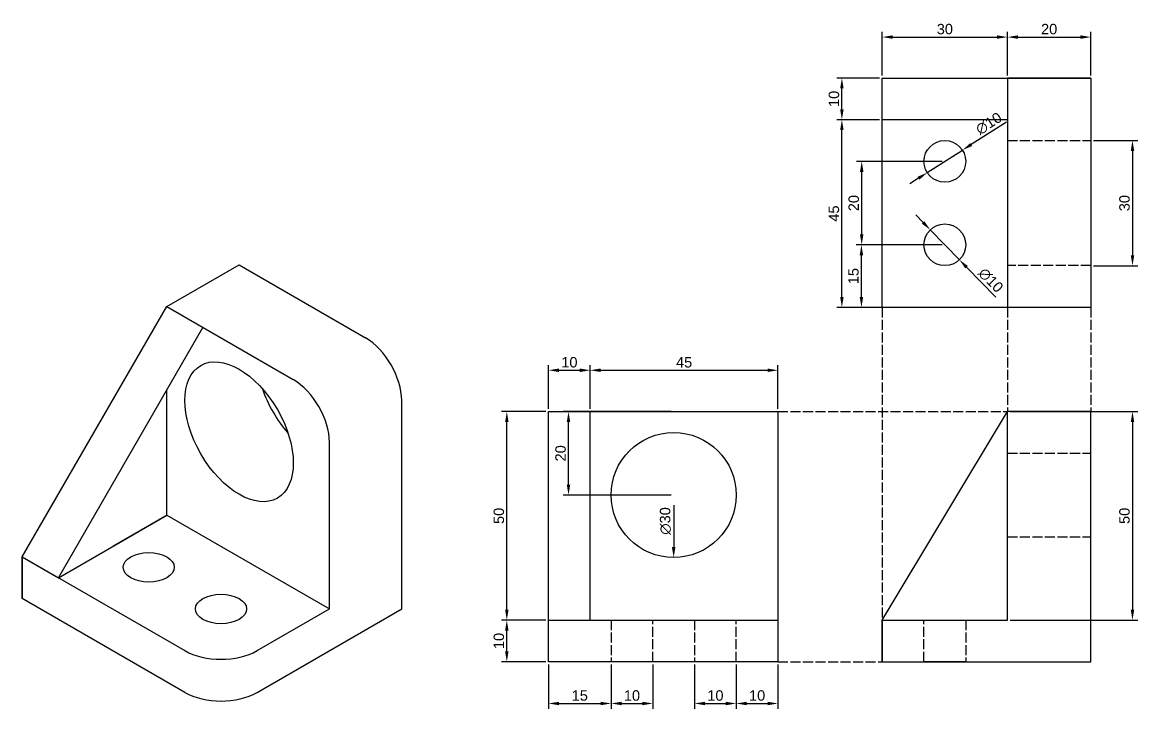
# Model space of a CAD drawing. Header units: millimetres. Extents: x 1615 to 2304, y 1947 to 2146.
# Drawn here: x 1614.6 to 1881.9, y 1951.2 to 2115.8 of the extents above; entities that cross this region are included whole.
import ezdxf

# ---------------------------------------------------------------- set-up
doc = ezdxf.new("R2010")
doc.units = ezdxf.units.MM
doc.header["$LTSCALE"] = 0.2
doc.linetypes.add('ACAD_ISO02W100', pattern=[15, 12, -3])
doc.layers.add('Acotaciones', color=90, linetype='Continuous')
doc.styles.get("Standard").update_dxf_attribs({"font": 'arial.ttf'})
doc.dimstyles.new('ISO-25', dxfattribs={"dimtxt": 2.5, "dimasz": 2.5, "dimexe": 1.25, "dimexo": 0.625, "dimtad": 1, "dimtxsty": 'Standard', "dimcen": 2.5, "dimadec": 0, "dimazin": 0, "dimtfac": 1, "dimtmove": 0, "dimatfit": 3, "dimfxl": 1, "dimarcsym": 0})

# ---------------------------------------------------------------- blocks, each defined once
blk = doc.blocks.new('*D4')
at = {"layer": 'Acotaciones', "color": 0, "lineweight": -2, "transparency": 16777216}
for p, q in [((1820.72, 2103.11), (1820.72, 2113.55)), ((1823.22, 2112.3), (1848.22, 2112.3)), ((1850.72, 2103.11), (1850.72, 2113.55))]:
    blk.add_line(p, q, dxfattribs=at)
at = {"layer": 'Acotaciones', "color": 0, "transparency": 16777216}
for points in [[(1823.22, 2112.72), (1823.22, 2111.89), (1820.72, 2112.3)], [(1848.22, 2112.72), (1848.22, 2111.89), (1850.72, 2112.3)]]:
    blk.add_solid(points, dxfattribs=at)
at = {"layer": 'Defpoints', "color": 0, "transparency": 16777216}
for p in [(1850.72, 2112.3), (1820.72, 2102.48), (1850.72, 2102.48)]:
    blk.add_point(p, dxfattribs=at)
at = {"layer": 'Acotaciones', "color": 0, "transparency": 16777216, "insert": (1835.72, 2114.2), "char_height": 2.5, "attachment_point": 5}
blk.add_mtext('30', dxfattribs=at)
blk = doc.blocks.new('*D5')
at = {"layer": 'Acotaciones', "color": 0, "lineweight": -2, "transparency": 16777216}
for p, q in [((1850.72, 2103.11), (1850.72, 2113.55)), ((1853.22, 2112.3), (1868.22, 2112.3)), ((1870.72, 2103.11), (1870.72, 2113.55))]:
    blk.add_line(p, q, dxfattribs=at)
at = {"layer": 'Acotaciones', "color": 0, "transparency": 16777216}
for points in [[(1853.22, 2112.72), (1853.22, 2111.89), (1850.72, 2112.3)], [(1868.22, 2112.72), (1868.22, 2111.89), (1870.72, 2112.3)]]:
    blk.add_solid(points, dxfattribs=at)
at = {"layer": 'Defpoints', "color": 0, "transparency": 16777216}
for p in [(1870.72, 2112.3), (1850.72, 2102.48), (1870.72, 2102.48)]:
    blk.add_point(p, dxfattribs=at)
at = {"layer": 'Acotaciones', "color": 0, "transparency": 16777216, "insert": (1860.72, 2114.2), "char_height": 2.5, "attachment_point": 5}
blk.add_mtext('20', dxfattribs=at)
blk = doc.blocks.new('*D6')
at = {"layer": 'Acotaciones', "color": 0, "lineweight": -2, "transparency": 16777216}
for p, q in [((1820.09, 2092.48), (1809.79, 2092.48)), ((1811.04, 2049.98), (1811.04, 2089.98)), ((1820.09, 2047.48), (1809.79, 2047.48))]:
    blk.add_line(p, q, dxfattribs=at)
at = {"layer": 'Acotaciones', "color": 0, "transparency": 16777216}
for points in [[(1810.62, 2089.98), (1811.45, 2089.98), (1811.04, 2092.48)], [(1810.62, 2049.98), (1811.45, 2049.98), (1811.04, 2047.48)]]:
    blk.add_solid(points, dxfattribs=at)
at = {"layer": 'Defpoints', "color": 0, "transparency": 16777216}
for p in [(1811.04, 2092.48), (1820.72, 2092.48), (1820.72, 2047.48)]:
    blk.add_point(p, dxfattribs=at)
at = {"layer": 'Acotaciones', "color": 0, "transparency": 16777216, "insert": (1809.14, 2069.98), "char_height": 2.5, "attachment_point": 5, "rotation": 90}
blk.add_mtext('45', dxfattribs=at)
blk = doc.blocks.new('*D7')
at = {"layer": 'Acotaciones', "color": 0, "lineweight": -2, "transparency": 16777216}
for p, q in [((1820.09, 2102.48), (1809.79, 2102.48)), ((1811.04, 2094.98), (1811.04, 2099.98)), ((1820.09, 2092.48), (1809.79, 2092.48))]:
    blk.add_line(p, q, dxfattribs=at)
at = {"layer": 'Acotaciones', "color": 0, "transparency": 16777216}
for points in [[(1810.62, 2099.98), (1811.45, 2099.98), (1811.04, 2102.48)], [(1810.62, 2094.98), (1811.45, 2094.98), (1811.04, 2092.48)]]:
    blk.add_solid(points, dxfattribs=at)
at = {"layer": 'Defpoints', "color": 0, "transparency": 16777216}
for p in [(1811.04, 2102.48), (1820.72, 2102.48), (1820.72, 2092.48)]:
    blk.add_point(p, dxfattribs=at)
at = {"layer": 'Acotaciones', "color": 0, "transparency": 16777216, "insert": (1809.14, 2097.48), "char_height": 2.5, "attachment_point": 5, "rotation": 90}
blk.add_mtext('10', dxfattribs=at)
blk = doc.blocks.new('*D8')
at = {"layer": 'Acotaciones', "color": 0, "lineweight": -2, "transparency": 16777216}
for p, q in [((1835.09, 2062.48), (1814.47, 2062.48)), ((1815.72, 2049.98), (1815.72, 2059.98)), ((1835.09, 2047.48), (1814.47, 2047.48))]:
    blk.add_line(p, q, dxfattribs=at)
at = {"layer": 'Acotaciones', "color": 0, "transparency": 16777216}
for points in [[(1815.31, 2059.98), (1816.14, 2059.98), (1815.72, 2062.48)], [(1815.31, 2049.98), (1816.14, 2049.98), (1815.72, 2047.48)]]:
    blk.add_solid(points, dxfattribs=at)
at = {"layer": 'Defpoints', "color": 0, "transparency": 16777216}
for p in [(1815.72, 2062.48), (1835.72, 2062.48), (1835.72, 2047.48)]:
    blk.add_point(p, dxfattribs=at)
at = {"layer": 'Acotaciones', "color": 0, "transparency": 16777216, "insert": (1813.82, 2054.98), "char_height": 2.5, "attachment_point": 5, "rotation": 90}
blk.add_mtext('15', dxfattribs=at)
blk = doc.blocks.new('*D9')
at = {"layer": 'Acotaciones', "color": 0, "lineweight": -2, "transparency": 16777216}
for p, q in [((1835.09, 2082.48), (1814.54, 2082.48)), ((1815.79, 2064.98), (1815.79, 2079.98)), ((1835.09, 2062.48), (1814.54, 2062.48))]:
    blk.add_line(p, q, dxfattribs=at)
at = {"layer": 'Acotaciones', "color": 0, "transparency": 16777216}
for points in [[(1815.37, 2079.98), (1816.21, 2079.98), (1815.79, 2082.48)], [(1815.37, 2064.98), (1816.21, 2064.98), (1815.79, 2062.48)]]:
    blk.add_solid(points, dxfattribs=at)
at = {"layer": 'Defpoints', "color": 0, "transparency": 16777216}
for p in [(1815.79, 2082.48), (1835.72, 2082.48), (1835.72, 2062.48)]:
    blk.add_point(p, dxfattribs=at)
at = {"layer": 'Acotaciones', "color": 0, "transparency": 16777216, "insert": (1813.89, 2072.48), "char_height": 2.5, "attachment_point": 5, "rotation": 90}
blk.add_mtext('20', dxfattribs=at)
blk = doc.blocks.new('*D10')
at = {"layer": 'Acotaciones', "color": 0, "lineweight": -2, "transparency": 16777216}
for p, q in [((1871.34, 2087.48), (1881.94, 2087.48)), ((1880.69, 2084.98), (1880.69, 2059.98)), ((1871.34, 2057.48), (1881.94, 2057.48))]:
    blk.add_line(p, q, dxfattribs=at)
at = {"layer": 'Acotaciones', "color": 0, "transparency": 16777216}
for points in [[(1880.28, 2084.98), (1881.11, 2084.98), (1880.69, 2087.48)], [(1880.28, 2059.98), (1881.11, 2059.98), (1880.69, 2057.48)]]:
    blk.add_solid(points, dxfattribs=at)
at = {"layer": 'Defpoints', "color": 0, "transparency": 16777216}
for p in [(1870.72, 2087.48), (1870.72, 2057.48), (1880.69, 2057.48)]:
    blk.add_point(p, dxfattribs=at)
at = {"layer": 'Acotaciones', "color": 0, "transparency": 16777216, "insert": (1878.79, 2072.48), "char_height": 2.5, "attachment_point": 5, "rotation": 90}
blk.add_mtext('30', dxfattribs=at)
blk = doc.blocks.new('*D11')
at = {"layer": 'Acotaciones', "color": 0, "lineweight": -2, "transparency": 16777216}
for p, q in [((1740.09, 1972.48), (1729.47, 1972.48)), ((1730.72, 1964.98), (1730.72, 1969.98)), ((1740.09, 1962.48), (1729.47, 1962.48))]:
    blk.add_line(p, q, dxfattribs=at)
at = {"layer": 'Acotaciones', "color": 0, "transparency": 16777216}
for points in [[(1730.31, 1969.98), (1731.14, 1969.98), (1730.72, 1972.48)], [(1730.31, 1964.98), (1731.14, 1964.98), (1730.72, 1962.48)]]:
    blk.add_solid(points, dxfattribs=at)
at = {"layer": 'Defpoints', "color": 0, "transparency": 16777216}
for p in [(1730.72, 1972.48), (1740.72, 1972.48), (1740.72, 1962.48)]:
    blk.add_point(p, dxfattribs=at)
at = {"layer": 'Acotaciones', "color": 0, "transparency": 16777216, "insert": (1728.82, 1967.48), "char_height": 2.5, "attachment_point": 5, "rotation": 90}
blk.add_mtext('10', dxfattribs=at)
blk = doc.blocks.new('*D12')
at = {"layer": 'Acotaciones', "color": 0, "lineweight": -2, "transparency": 16777216}
for p, q in [((1740.09, 2022.48), (1729.47, 2022.48)), ((1730.72, 1974.98), (1730.72, 2019.98)), ((1740.09, 1972.48), (1729.47, 1972.48))]:
    blk.add_line(p, q, dxfattribs=at)
at = {"layer": 'Acotaciones', "color": 0, "transparency": 16777216}
for points in [[(1730.31, 2019.98), (1731.14, 2019.98), (1730.72, 2022.48)], [(1730.31, 1974.98), (1731.14, 1974.98), (1730.72, 1972.48)]]:
    blk.add_solid(points, dxfattribs=at)
at = {"layer": 'Defpoints', "color": 0, "transparency": 16777216}
for p in [(1730.72, 2022.48), (1740.72, 2022.48), (1740.72, 1972.48)]:
    blk.add_point(p, dxfattribs=at)
at = {"layer": 'Acotaciones', "color": 0, "transparency": 16777216, "insert": (1728.82, 1997.48), "char_height": 2.5, "attachment_point": 5, "rotation": 90}
blk.add_mtext('50', dxfattribs=at)
blk = doc.blocks.new('*D13')
at = {"layer": 'Acotaciones', "color": 0, "lineweight": -2, "transparency": 16777216}
for p, q in [((1740.72, 2023.11), (1740.72, 2033.65)), ((1743.22, 2032.4), (1748.22, 2032.4)), ((1750.72, 2023.11), (1750.72, 2033.65))]:
    blk.add_line(p, q, dxfattribs=at)
at = {"layer": 'Acotaciones', "color": 0, "transparency": 16777216}
for points in [[(1743.22, 2032.82), (1743.22, 2031.98), (1740.72, 2032.4)], [(1748.22, 2032.82), (1748.22, 2031.98), (1750.72, 2032.4)]]:
    blk.add_solid(points, dxfattribs=at)
at = {"layer": 'Defpoints', "color": 0, "transparency": 16777216}
for p in [(1750.72, 2032.4), (1740.72, 2022.48), (1750.72, 2022.48)]:
    blk.add_point(p, dxfattribs=at)
at = {"layer": 'Acotaciones', "color": 0, "transparency": 16777216, "insert": (1745.72, 2034.3), "char_height": 2.5, "attachment_point": 5}
blk.add_mtext('10', dxfattribs=at)
blk = doc.blocks.new('*D14')
at = {"layer": 'Acotaciones', "color": 0, "lineweight": -2, "transparency": 16777216}
for p, q in [((1750.72, 2023.11), (1750.72, 2033.65)), ((1753.22, 2032.4), (1793.22, 2032.4)), ((1795.72, 2023.11), (1795.72, 2033.65))]:
    blk.add_line(p, q, dxfattribs=at)
at = {"layer": 'Acotaciones', "color": 0, "transparency": 16777216}
for points in [[(1753.22, 2032.82), (1753.22, 2031.98), (1750.72, 2032.4)], [(1793.22, 2032.82), (1793.22, 2031.98), (1795.72, 2032.4)]]:
    blk.add_solid(points, dxfattribs=at)
at = {"layer": 'Defpoints', "color": 0, "transparency": 16777216}
for p in [(1795.72, 2032.4), (1750.72, 2022.48), (1795.72, 2022.48)]:
    blk.add_point(p, dxfattribs=at)
at = {"layer": 'Acotaciones', "color": 0, "transparency": 16777216, "insert": (1773.22, 2034.29), "char_height": 2.5, "attachment_point": 5}
blk.add_mtext('45', dxfattribs=at)
blk = doc.blocks.new('*D15')
at = {"layer": 'Acotaciones', "color": 0, "lineweight": -2, "transparency": 16777216}
for p, q in [((1770.09, 2022.48), (1744.26, 2022.48)), ((1745.51, 2004.98), (1745.51, 2019.98)), ((1770.09, 2002.48), (1744.26, 2002.48))]:
    blk.add_line(p, q, dxfattribs=at)
at = {"layer": 'Acotaciones', "color": 0, "transparency": 16777216}
for points in [[(1745.09, 2019.98), (1745.92, 2019.98), (1745.51, 2022.48)], [(1745.09, 2004.98), (1745.92, 2004.98), (1745.51, 2002.48)]]:
    blk.add_solid(points, dxfattribs=at)
at = {"layer": 'Defpoints', "color": 0, "transparency": 16777216}
for p in [(1745.51, 2022.48), (1770.72, 2022.48), (1770.72, 2002.48)]:
    blk.add_point(p, dxfattribs=at)
at = {"layer": 'Acotaciones', "color": 0, "transparency": 16777216, "insert": (1743.61, 2012.48), "char_height": 2.5, "attachment_point": 5, "rotation": 90}
blk.add_mtext('20', dxfattribs=at)
blk = doc.blocks.new('*D17')
at = {"layer": 'Acotaciones', "color": 0, "lineweight": -2, "transparency": 16777216}
for p, q in [((1740.72, 1961.86), (1740.72, 1951.24)), ((1755.72, 1961.86), (1755.72, 1951.24)), ((1743.22, 1952.49), (1753.22, 1952.49))]:
    blk.add_line(p, q, dxfattribs=at)
at = {"layer": 'Acotaciones', "color": 0, "transparency": 16777216}
for points in [[(1743.22, 1952.9), (1743.22, 1952.07), (1740.72, 1952.49)], [(1753.22, 1952.9), (1753.22, 1952.07), (1755.72, 1952.49)]]:
    blk.add_solid(points, dxfattribs=at)
at = {"layer": 'Defpoints', "color": 0, "transparency": 16777216}
for p in [(1740.72, 1962.48), (1755.72, 1962.48), (1755.72, 1952.49)]:
    blk.add_point(p, dxfattribs=at)
at = {"layer": 'Acotaciones', "color": 0, "transparency": 16777216, "insert": (1748.22, 1954.39), "char_height": 2.5, "attachment_point": 5}
blk.add_mtext('15', dxfattribs=at)
blk = doc.blocks.new('*D18')
at = {"layer": 'Acotaciones', "color": 0, "lineweight": -2, "transparency": 16777216}
for p, q in [((1755.72, 1961.86), (1755.72, 1951.24)), ((1765.72, 1961.86), (1765.72, 1951.24)), ((1758.22, 1952.49), (1763.22, 1952.49))]:
    blk.add_line(p, q, dxfattribs=at)
at = {"layer": 'Acotaciones', "color": 0, "transparency": 16777216}
for points in [[(1758.22, 1952.9), (1758.22, 1952.07), (1755.72, 1952.49)], [(1763.22, 1952.9), (1763.22, 1952.07), (1765.72, 1952.49)]]:
    blk.add_solid(points, dxfattribs=at)
at = {"layer": 'Defpoints', "color": 0, "transparency": 16777216}
for p in [(1755.72, 1962.48), (1765.72, 1962.48), (1765.72, 1952.49)]:
    blk.add_point(p, dxfattribs=at)
at = {"layer": 'Acotaciones', "color": 0, "transparency": 16777216, "insert": (1760.72, 1954.39), "char_height": 2.5, "attachment_point": 5}
blk.add_mtext('10', dxfattribs=at)
blk = doc.blocks.new('*D20')
at = {"layer": 'Acotaciones', "color": 0, "lineweight": -2, "transparency": 16777216}
for p, q in [((1775.72, 1961.86), (1775.72, 1951.24)), ((1785.72, 1961.86), (1785.72, 1951.24)), ((1778.22, 1952.49), (1783.22, 1952.49))]:
    blk.add_line(p, q, dxfattribs=at)
at = {"layer": 'Acotaciones', "color": 0, "transparency": 16777216}
for points in [[(1778.22, 1952.9), (1778.22, 1952.07), (1775.72, 1952.49)], [(1783.22, 1952.9), (1783.22, 1952.07), (1785.72, 1952.49)]]:
    blk.add_solid(points, dxfattribs=at)
at = {"layer": 'Defpoints', "color": 0, "transparency": 16777216}
for p in [(1775.72, 1962.48), (1785.72, 1962.48), (1785.72, 1952.49)]:
    blk.add_point(p, dxfattribs=at)
at = {"layer": 'Acotaciones', "color": 0, "transparency": 16777216, "insert": (1780.72, 1954.39), "char_height": 2.5, "attachment_point": 5}
blk.add_mtext('10', dxfattribs=at)
blk = doc.blocks.new('*D21')
at = {"layer": 'Acotaciones', "color": 0, "lineweight": -2, "transparency": 16777216}
for p, q in [((1785.72, 1961.86), (1785.72, 1951.24)), ((1795.72, 1961.86), (1795.72, 1951.24)), ((1788.22, 1952.49), (1793.22, 1952.49))]:
    blk.add_line(p, q, dxfattribs=at)
at = {"layer": 'Acotaciones', "color": 0, "transparency": 16777216}
for points in [[(1788.22, 1952.9), (1788.22, 1952.07), (1785.72, 1952.49)], [(1793.22, 1952.9), (1793.22, 1952.07), (1795.72, 1952.49)]]:
    blk.add_solid(points, dxfattribs=at)
at = {"layer": 'Defpoints', "color": 0, "transparency": 16777216}
for p in [(1785.72, 1962.48), (1795.72, 1962.48), (1795.72, 1952.49)]:
    blk.add_point(p, dxfattribs=at)
at = {"layer": 'Acotaciones', "color": 0, "transparency": 16777216, "insert": (1790.72, 1954.39), "char_height": 2.5, "attachment_point": 5}
blk.add_mtext('10', dxfattribs=at)
blk = doc.blocks.new('*D22')
at = {"layer": 'Acotaciones', "color": 0, "lineweight": -2, "transparency": 16777216}
for p, q in [((1851.34, 2022.48), (1881.94, 2022.48)), ((1880.69, 2019.98), (1880.69, 1974.98)), ((1851.34, 1972.48), (1881.94, 1972.48))]:
    blk.add_line(p, q, dxfattribs=at)
at = {"layer": 'Acotaciones', "color": 0, "transparency": 16777216}
for points in [[(1880.28, 2019.98), (1881.11, 2019.98), (1880.69, 2022.48)], [(1880.28, 1974.98), (1881.11, 1974.98), (1880.69, 1972.48)]]:
    blk.add_solid(points, dxfattribs=at)
at = {"layer": 'Defpoints', "color": 0, "transparency": 16777216}
for p in [(1850.72, 2022.48), (1850.72, 1972.48), (1880.69, 1972.48)]:
    blk.add_point(p, dxfattribs=at)
at = {"layer": 'Acotaciones', "color": 0, "transparency": 16777216, "insert": (1878.79, 1997.48), "char_height": 2.5, "attachment_point": 5, "rotation": 90}
blk.add_mtext('50', dxfattribs=at)
blk = doc.blocks.new('*D72')
at = {"layer": 'Acotaciones', "color": 0, "lineweight": -2, "transparency": 16777216}
for p, q in [((1850.5, 2091.93), (1842.04, 2086.52)), ((1831.5, 2079.79), (1839.93, 2085.18)), ((1829.4, 2078.45), (1827.29, 2077.1))]:
    blk.add_line(p, q, dxfattribs=at)
at = {"layer": 'Acotaciones', "color": 0, "transparency": 16777216}
for points in [[(1841.81, 2086.87), (1842.26, 2086.17), (1839.93, 2085.18)], [(1829.17, 2078.8), (1829.62, 2078.1), (1831.5, 2079.79)]]:
    blk.add_solid(points, dxfattribs=at)
at = {"layer": 'Defpoints', "color": 0, "transparency": 16777216}
for p in [(1839.93, 2085.18), (1831.5, 2079.79)]:
    blk.add_point(p, dxfattribs=at)
at = {"layer": 'Acotaciones', "color": 0, "transparency": 16777216, "insert": (1846.26, 2091.56), "char_height": 2.5, "attachment_point": 5, "rotation": 32.575}
blk.add_mtext('∅10', dxfattribs=at)
blk = doc.blocks.new('*D73')
at = {"layer": 'Acotaciones', "color": 0, "lineweight": -2, "transparency": 16777216}
for p, q in [((1830.49, 2067.86), (1828.75, 2069.66)), ((1832.23, 2066.07), (1839.2, 2058.9)), ((1847.94, 2049.9), (1840.94, 2057.1))]:
    blk.add_line(p, q, dxfattribs=at)
at = {"layer": 'Acotaciones', "color": 0, "transparency": 16777216}
for points in [[(1830.79, 2068.15), (1830.19, 2067.57), (1832.23, 2066.07)], [(1841.24, 2057.4), (1840.64, 2056.81), (1839.2, 2058.9)]]:
    blk.add_solid(points, dxfattribs=at)
at = {"layer": 'Defpoints', "color": 0, "transparency": 16777216}
for p in [(1832.23, 2066.07), (1839.2, 2058.9)]:
    blk.add_point(p, dxfattribs=at)
at = {"layer": 'Acotaciones', "color": 0, "transparency": 16777216, "insert": (1846.73, 2053.98), "char_height": 2.5, "attachment_point": 5, "rotation": 314.172}
blk.add_mtext('∅10', dxfattribs=at)
blk = doc.blocks.new('*D75')
at = {"layer": 'Acotaciones', "color": 0, "lineweight": -2, "transparency": 16777216}
blk.add_line((1770.72, 2000.03), (1770.72, 1989.98), dxfattribs=at)
at = {"layer": 'Acotaciones', "color": 0, "transparency": 16777216}
blk.add_solid([(1770.3, 1989.98), (1771.13, 1989.98), (1770.72, 1987.48)], dxfattribs=at)
at = {"layer": 'Defpoints', "color": 0, "transparency": 16777216}
for p in [(1770.72, 2017.48), (1770.72, 1987.48)]:
    blk.add_point(p, dxfattribs=at)
at = {"layer": 'Acotaciones', "color": 0, "transparency": 16777216, "insert": (1768.74, 1996.26), "char_height": 2.5, "attachment_point": 5, "rotation": 90}
blk.add_mtext('∅30', dxfattribs=at)

msp = doc.modelspace()

# ---------------------------------------------------------------- linework, layer by layer
at = {"lineweight": 30}
for p, q in [((1820.716, 2102.484), (1870.716, 2102.484)), ((1820.716, 2047.484), (1820.716, 2102.484)), ((1870.716, 2102.484), (1850.716, 2102.484)), ((1850.716, 2102.484), (1850.716, 2047.484)), ((1870.716, 2102.484), (1870.716, 2047.484)), ((1850.716, 2092.484), (1820.716, 2092.484)), ((1649.227, 2047.655), (1666.547, 2057.655)), ((1666.547, 2057.655), (1696.858, 2040.155)), ((1614.585, 1987.655), (1649.227, 2047.655)), ((1649.227, 2047.655), (1679.537, 2030.155)), ((1870.716, 2047.484), (1820.716, 2047.484)), ((1623.246, 1982.655), (1657.887, 2042.655)), ((1649.227, 1997.655), (1649.227, 2027.655)), ((1705.518, 1975.155), (1705.518, 2025.155)), ((1740.716, 1962.484), (1740.716, 2022.484)), ((1740.716, 2022.484), (1795.716, 2022.484)), ((1750.716, 1972.484), (1750.716, 2022.484)), ((1795.716, 2022.484), (1795.716, 1962.484)), ((1820.716, 1972.484), (1850.716, 2022.484)), ((1870.716, 2022.484), (1850.716, 2022.484)), ((1850.716, 1972.484), (1850.716, 2022.484)), ((1870.716, 1962.484), (1870.716, 2022.484)), ((1688.198, 2005.155), (1688.198, 2015.155)), ((1688.198, 1975.155), (1688.198, 2005.155)), ((1623.246, 1982.655), (1649.227, 1997.655)), ((1649.227, 1997.655), (1636.236, 1990.155)), ((1649.227, 1997.655), (1688.198, 1975.155)), ((1614.585, 1977.655), (1614.585, 1987.655)), ((1614.585, 1987.655), (1653.557, 1965.155)), ((1614.585, 1987.655), (1614.585, 1977.655)), ((1614.585, 1987.655), (1623.246, 1982.655)), ((1614.585, 1987.655), (1623.246, 1982.655)), ((1653.557, 1955.155), (1614.585, 1977.655)), ((1670.877, 1955.155), (1705.518, 1975.155)), ((1670.877, 1965.155), (1688.198, 1975.155)), ((1740.716, 1972.484), (1795.716, 1972.484)), ((1820.716, 1972.484), (1820.716, 1962.484)), ((1820.716, 1962.484), (1820.716, 1972.484)), ((1820.716, 1972.484), (1830.716, 1972.484)), ((1830.716, 1972.484), (1850.716, 1972.484)), ((1795.716, 1962.484), (1740.716, 1962.484)), ((1820.716, 1962.484), (1870.716, 1962.484)), ((1840.716, 1962.484), (1830.716, 1962.484))]:
    msp.add_line(p, q, dxfattribs=at)
at = {"linetype": 'ACAD_ISO02W100'}
for p, q in [((1850.716, 2087.484), (1870.716, 2087.484)), ((1870.716, 2057.484), (1850.716, 2057.484)), ((1820.716, 2047.484), (1820.716, 1972.484)), ((1850.716, 2047.484), (1850.716, 2022.484)), ((1870.716, 2047.484), (1870.716, 2022.484)), ((1795.716, 2022.484), (1850.716, 2022.484)), ((1850.716, 2012.484), (1870.716, 2012.484)), ((1850.716, 1992.484), (1870.716, 1992.484)), ((1755.716, 1972.484), (1755.716, 1962.484)), ((1765.716, 1962.484), (1765.716, 1972.484)), ((1775.716, 1972.484), (1775.716, 1962.484)), ((1785.716, 1962.484), (1785.716, 1972.484)), ((1830.716, 1962.484), (1830.716, 1972.484)), ((1840.716, 1972.484), (1840.716, 1962.484))]:
    msp.add_line(p, q, dxfattribs=at)
at = {"linetype": 'ACAD_ISO02W100', "lineweight": 30}
msp.add_line((1795.716, 1962.484), (1820.716, 1962.484), dxfattribs=at)
at = {"lineweight": 30}
for centre, radius in [((1835.716, 2082.484), 5), ((1835.716, 2062.484), 5), ((1770.716, 2002.484), 15)]:
    msp.add_circle(centre, radius, dxfattribs=at)
for centre, major_axis, start_param, end_param in [((1696.858, 2030.155), (6.124, -10.607), 7.0685835, 8.6393798), ((1679.537, 2020.155), (6.124, -10.607), 7.0685835, 8.6393798), ((1683.868, 2027.655), (9.186, -15.91), 10.6557374, 11.3354112), ((1662.217, 1970.155), (-12.247, 0), 7.0685835, 8.6393798), ((1662.217, 1960.155), (-12.247, 0), 7.0685835, 8.6393798), ((1662.217, 1960.155), (-12.247, 0), 0.7853982, 2.3561945)]:
    msp.add_ellipse(centre, major_axis=major_axis, ratio=0.5773503, start_param=start_param, end_param=end_param, dxfattribs=at)
for centre, major_axis in [((1666.547, 2017.655), (9.186, -15.91)), ((1644.896, 1985.155), (-6.124, 0)), ((1662.217, 1975.155), (-6.124, 0))]:
    msp.add_ellipse(centre, major_axis=major_axis, ratio=0.5773503, dxfattribs=at)

# ---------------------------------------------------------------- dimensions: what is measured, and where the dimension line sits
at = {"layer": 'Acotaciones'}
for base, p1, p2, picture, middle in [((1850.716, 2112.302), (1820.716, 2102.484), (1850.716, 2102.484), '*D4', (1835.716, 2114.204)), ((1750.716, 2032.398), (1740.716, 2022.484), (1750.716, 2022.484), '*D13', (1745.716, 2034.3)), ((1755.716, 1952.487), (1740.716, 1962.484), (1755.716, 1962.484), '*D17', (1748.216, 1954.389))]:
    dim = msp.add_linear_dim(base=base, p1=p1, p2=p2, dimstyle='ISO-25', dxfattribs=at)
    dim.commit()
    dim.dimension.update_dxf_attribs({"geometry": picture, "text_midpoint": middle})
for base, p1, p2, picture, middle in [((1870.716, 2112.302), (1850.716, 2102.484), (1870.716, 2102.484), '*D5', (1860.716, 2114.204)), ((1795.716, 2032.398), (1750.716, 2022.484), (1795.716, 2022.484), '*D14', (1773.216, 2034.295)), ((1765.716, 1952.487), (1755.716, 1962.484), (1765.716, 1962.484), '*D18', (1760.716, 1954.389)), ((1785.716, 1952.487), (1775.716, 1962.484), (1785.716, 1962.484), '*D20', (1780.716, 1954.389)), ((1795.716, 1952.487), (1785.716, 1962.484), (1795.716, 1962.484), '*D21', (1790.716, 1954.389))]:
    dim = msp.add_linear_dim(base=base, p1=p1, p2=p2, dimstyle='ISO-25', override={"dimtmove": 1}, dxfattribs=at)
    dim.commit()
    dim.dimension.update_dxf_attribs({"geometry": picture, "text_midpoint": middle})
for base, p1, p2, picture, middle in [((1811.037, 2102.484), (1820.716, 2092.484), (1820.716, 2102.484), '*D7', (1809.135, 2097.484)), ((1730.724, 2022.484), (1740.716, 1972.484), (1740.716, 2022.484), '*D12', (1728.823, 1997.484))]:
    dim = msp.add_linear_dim(base=base, p1=p1, p2=p2, angle=90, dimstyle='ISO-25', override={"dimtmove": 1}, dxfattribs=at)
    dim.commit()
    dim.dimension.update_dxf_attribs({"geometry": picture, "text_midpoint": middle})
for p1, p2, picture, middle in [((1831.502, 2079.792), (1839.929, 2085.176), '*D72', (1847.32, 2089.899)), ((1832.232, 2066.071), (1839.2, 2058.898), '*D73', (1845.312, 2052.607))]:
    dim = msp.add_diameter_dim_2p(p1=p1, p2=p2, dimstyle='ISO-25', dxfattribs=at)
    dim.commit()
    dim.dimension.update_dxf_attribs({"geometry": picture, "text_midpoint": middle})
for base, p1, p2, picture, middle in [((1811.037, 2092.484), (1820.716, 2047.484), (1820.716, 2092.484), '*D6', (1809.14, 2069.984)), ((1880.692, 2057.484), (1870.716, 2087.484), (1870.716, 2057.484), '*D10', (1878.79, 2072.484)), ((1815.789, 2082.484), (1835.716, 2062.484), (1835.716, 2082.484), '*D9', (1813.887, 2072.484)), ((1815.725, 2062.484), (1835.716, 2047.484), (1835.716, 2062.484), '*D8', (1813.824, 2054.984)), ((1745.508, 2022.484), (1770.716, 2002.484), (1770.716, 2022.484), '*D15', (1743.607, 2012.484)), ((1880.693, 1972.484), (1850.716, 2022.484), (1850.716, 1972.484), '*D22', (1878.791, 1997.484)), ((1730.724, 1972.484), (1740.716, 1962.484), (1740.716, 1972.484), '*D11', (1728.823, 1967.484))]:
    dim = msp.add_linear_dim(base=base, p1=p1, p2=p2, angle=90, dimstyle='ISO-25', dxfattribs=at)
    dim.commit()
    dim.dimension.update_dxf_attribs({"geometry": picture, "text_midpoint": middle})
dim = msp.add_diameter_dim_2p(p1=(1770.716, 2017.484), p2=(1770.716, 1987.484), dimstyle='ISO-25', dxfattribs=at)
dim.commit()
dim.dimension.update_dxf_attribs({"geometry": '*D75', "text_midpoint": (1770.716, 1996.256), "dimtype": 163})

doc.saveas('drawing.dxf')
